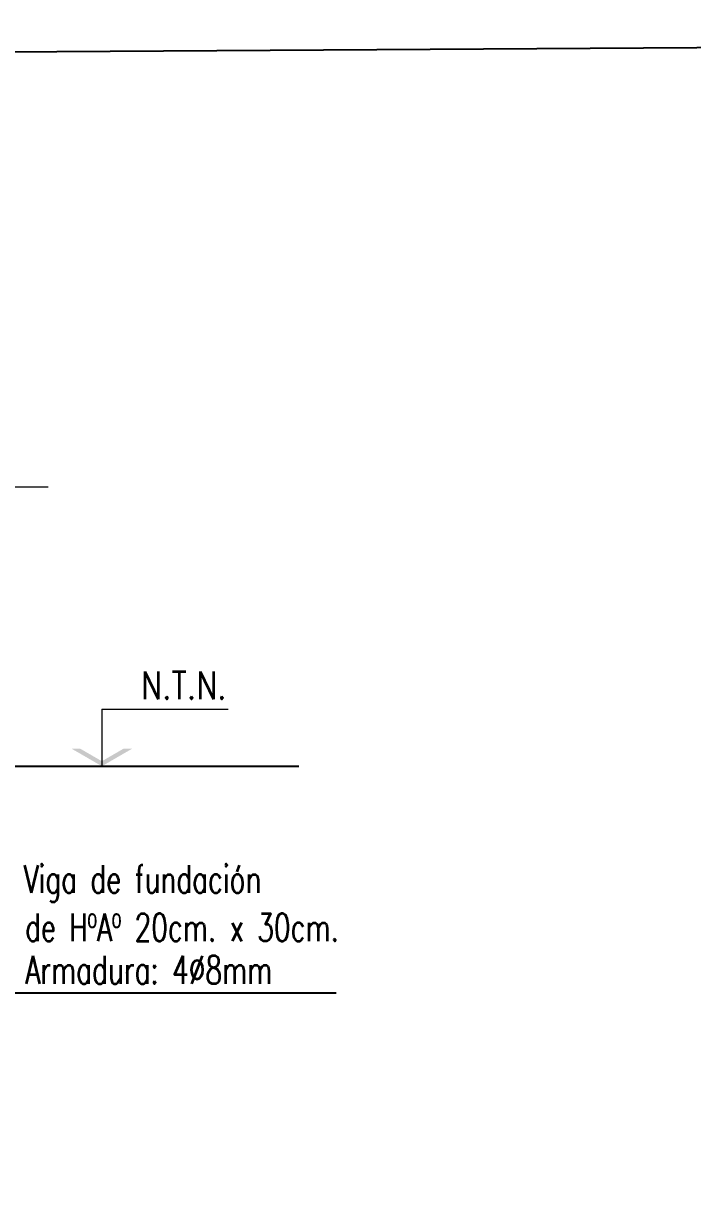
# Model space of a CAD drawing. Header units: millimetres. Extents: x 167 to 343, y -139 to 78.
# Drawn here: x 264.881 to 266.084, y -73.56 to -71.44 of the extents above; entities that cross this region are included whole.
import ezdxf
from ezdxf.enums import TextEntityAlignment as Align

# ---------------------------------------------------------------- set-up
doc = ezdxf.new("R2010")
doc.units = ezdxf.units.MM
doc.header["$LTSCALE"] = 0.1
doc.header["$MEASUREMENT"] = 0
doc.layers.add('00-COTAS', color=1, linetype='Continuous', lineweight=9)
doc.layers.add('referencias', color=1, linetype='Continuous', lineweight=5)
for name, color, linetype in [('AUXILIAR', 1, 'Continuous'), ('FUNDACION', 4, 'Continuous'), ('LINEAS DE PROYECCIÓN', 60, 'Continuous')]:
    doc.layers.add(name, color=color, linetype=linetype)
doc.styles.add('1 en 100', font='romans.shx', dxfattribs={"height": 0.17})
doc.styles.add('ARIALB', font='simplex.shx', dxfattribs={"width": 0.784})
doc.styles.add('COTAS', font='ROMANS.shx', dxfattribs={"width": 0.7})
doc.dimstyles.new('1 en 20', dxfattribs={"dimtxt": 0.018, "dimasz": 0.018, "dimexe": 0, "dimexo": 0, "dimgap": 0.01, "dimtad": 1, "dimzin": 0, "dimdsep": 46, "dimtxsty": '1 en 100', "dimblk1": 'C-1', "dimblk2": 'C-1', "dimsah": 1, "dimcen": 0.1, "dimse1": 1, "dimse2": 1, "dimclrd": 1, "dimclrt": 256, "dimadec": 0, "dimazin": 0, "dimtfac": 1, "dimtix": 1, "dimtofl": 0, "dimtmove": 2, "dimatfit": 3, "dimfxl": 1, "dimtolj": 1, "dimtzin": 0, "dimlwd": -1, "dimarcsym": 0})

# ---------------------------------------------------------------- blocks, each defined once
blk = doc.blocks.new('C-1')
for p, q in [((-1, 0), (0, 0)), ((0, -0.5), (0, 0.5))]:
    blk.add_line(p, q)
at = {"const_width": 0.05}
for points in [[(-0.5, 0), (0, 0)], [(-0.18, -0.18), (0.18, 0.18)]]:
    blk.add_lwpolyline(points, dxfattribs=at)
blk = doc.blocks.new('niv')
at = {"linetype": 'ByBlock'}
blk.add_line((0, 0.3254), (0, 0), dxfattribs=at)
blk.add_line((0, 0.3254), (0.7204, 0.3254))
for points in [[(-0.1724, 0.0996), (-0.1232, 0.0996), (0, 0), (0, 0.0284)], [(0.1724, 0.0996), (0.1232, 0.0996), (0, 0), (0, 0.0284)]]:
    blk.add_solid(points)
at = {"style": 'COTAS', "width": 0.8}
blk.add_attdef('NIVEL', text='', height=0.1478, dxfattribs=at).set_placement((0.7126, 0.3816), align=Align.RIGHT)

msp = doc.modelspace()

# ---------------------------------------------------------------- linework, layer by layer
msp.add_lwpolyline([(259.761, -71.522), (272.997, -71.4395), (272.997, -75.4256), (259.761, -75.5081)], close=True)
at = {"layer": 'AUXILIAR', "color": 6, "lineweight": 18}
msp.add_lwpolyline([(264.3093, -72.2717), (264.4869, -72.2717), (264.523, -72.2088), (264.6006, -72.3408), (264.6347, -72.2717), (264.925, -72.2717)], dxfattribs=at)
at = {"layer": 'FUNDACION', "color": 1}
msp.add_line((263.9746, -72.7739), (265.3761, -72.7739), dxfattribs=at)

# ---------------------------------------------------------------- block references
at = {"layer": '00-COTAS'}
ref = msp.add_blockref('niv', (265.0218, -72.7739), dxfattribs=dict(at, xscale=0.3150000000000546, yscale=0.3150000000000546, zscale=0.3150000000000546))
ref.add_attrib('NIVEL', 'N.T.N.', dxfattribs={"color": 2, "height": 0.05, "style": 'COTAS', "width": 0.8}).set_placement((265.2463, -72.6537), align=Align.RIGHT)

# ---------------------------------------------------------------- texts
at = {"layer": 'referencias', "style": 'ARIALB', "width": 0.7}
for s, p in [('Viga de fundación', (264.881, -73.0017)), ('de HºAº 20cm. x 30cm.', (264.8836, -73.0886)), ('Armadura: 4%%C8mm', (264.884, -73.1647))]:
    msp.add_text(s, height=0.05, dxfattribs=at).set_placement(p)

# ---------------------------------------------------------------- leaders
at = {"layer": 'LINEAS DE PROYECCIÓN'}
msp.add_leader([(264.6408, -72.9666), (264.8099, -73.1814), (265.4428, -73.1814)], dimstyle='1 en 20', override={"dimgap": 0.01, "dimtad": 0, "dimclrd": 2}, dxfattribs=at)

doc.saveas('drawing.dxf')
